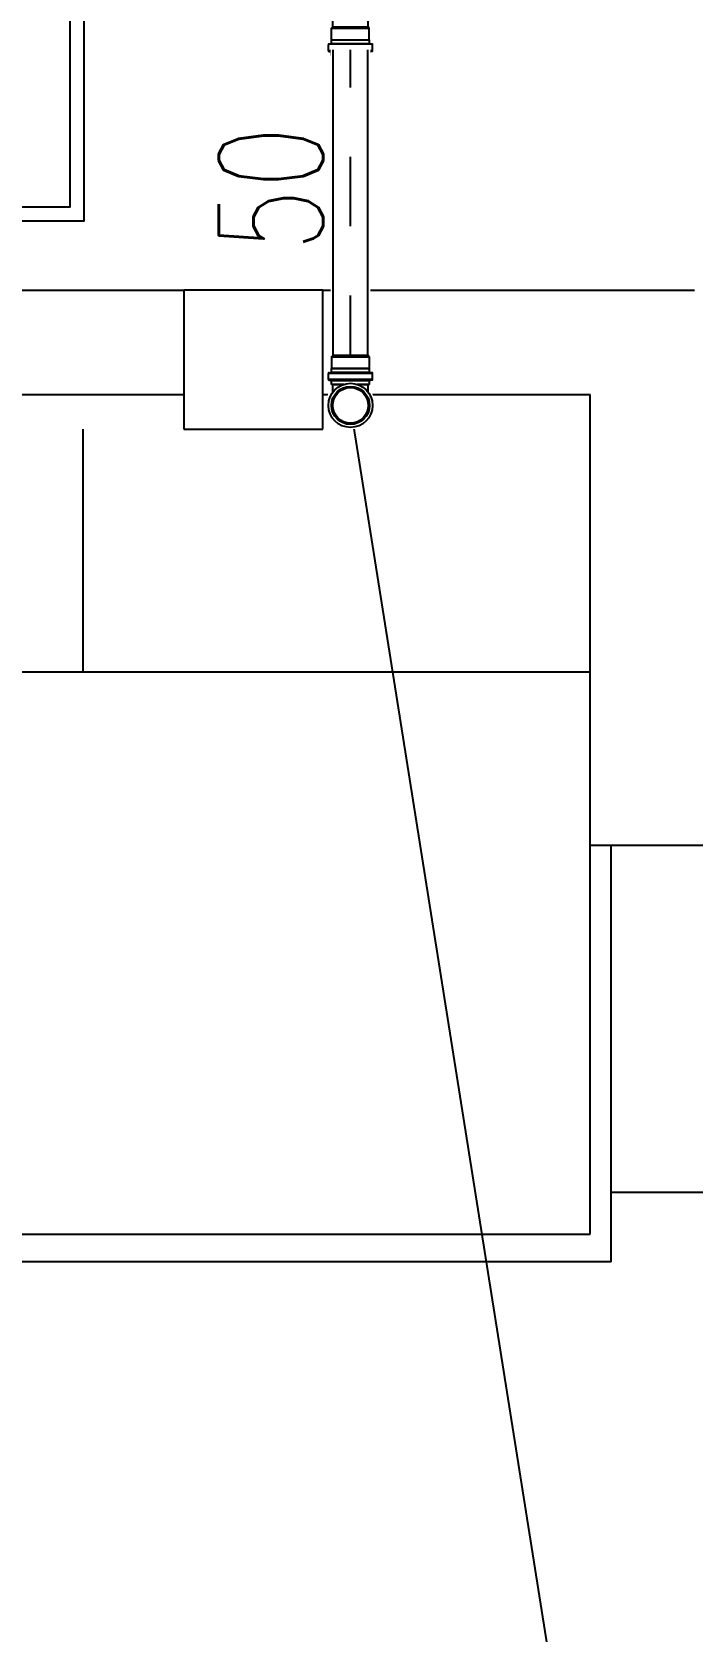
# Model space of a CAD drawing. Header units: inches. Extents: x 542787 to 543192, y 9574025 to 9574373.
# Drawn here: x 543044.697 to 543045.649, y 9574122.773 to 9574125.077 of the extents above; entities that cross this region are included whole.
import ezdxf
from ezdxf.enums import TextEntityAlignment as Align

# ---------------------------------------------------------------- set-up
doc = ezdxf.new("R2010")
doc.units = ezdxf.units.IN
doc.header["$MEASUREMENT"] = 0
for name, pattern in [('DASHDOT', [1, 0.5, -0.25, 0, -0.25]), ('HIDDEN', [0.375, 0.25, -0.125]), ('HIDDEN2', [4.7625, 3.175, -1.5875])]:
    doc.linetypes.add(name, pattern=pattern)
for name, color, linetype in [('EIXO', 8, 'Continuous'), ('I-ARQ', 8, 'Continuous'), ('I-ESGOTO', 6, 'Continuous'), ('I-NORMO_INST', 4, 'Continuous'), ('I-SABAO', 30, 'Continuous')]:
    doc.layers.add(name, color=color, linetype=linetype)
doc.styles.add('125', font='ROMANS.SHX', dxfattribs={"width": 0.7, "height": 0.25})
doc.styles.add('25', font='ROMANS.SHX', dxfattribs={"width": 0.7, "height": 0.05})

# ---------------------------------------------------------------- blocks, each defined once
blk = doc.blocks.new('*U224')
blk.add_line((0.014537, 0.020025), (0, 0))
blk.add_circle((0, 0), 0.000311)
blk = doc.blocks.new('CS')
at = {"color": 2, "ltscale": 0.5}
blk.add_wipeout([(0.302, -0.302), (0.302, 0.302), (-0.302, 0.302), (-0.302, -0.302)], dxfattribs=at)
for p, q in [((0, -0.302), (0, 0.302)), ((0.0161, -0.302), (0.0161, 0.302))]:
    blk.add_line(p, q)
at = {"color": 8}
for p, q in [((0.0161, 0.1585), (0.302, 0.1585)), ((0.0161, 0), (0.302, 0)), ((0.0161, -0.1585), (0.302, -0.1585))]:
    blk.add_line(p, q, dxfattribs=at)
at = {"ltscale": 0.5}
blk.add_lwpolyline([(0.4, -0.4), (0.4, 0.4), (-0.4, 0.4), (-0.4, -0.4)], close=True, dxfattribs=at)
at = {"color": 8, "ltscale": 0.5}
blk.add_lwpolyline([(0.38, -0.38), (0.38, 0.38), (-0.38, 0.38), (-0.38, -0.38)], close=True, dxfattribs=at)
at = {"color": 8, "linetype": 'HIDDEN', "ltscale": 0.5}
blk.add_lwpolyline([(0.3, -0.3), (0.3, 0.3), (-0.3, 0.3), (-0.3, -0.3)], close=True, dxfattribs=at)
blk = doc.blocks.new('*U222')
at = {"color": 1, "style": '25'}
for tag, flags, p in [('DESCRICAO', 1, (0, -0.1085)), ('MARCA', 1, (0, -0.1877)), ('QUANT.', 3, (0, -0.2718))]:
    blk.add_attdef(tag, text='', height=0.05, dxfattribs=dict(at, flags=flags)).set_placement(p, align=Align.CENTER)
at = {"color": 2}
blk.add_wipeout([(-0.0287, 0.0245), (-0.0294, 0.0413), (-0.034, 0.0514), (-0.034, 0.0656), (-0.0294, 0.0656), (-0.0294, 0.07), (0, 0.07), (0.0294, 0.07), (0.0294, 0.0661), (0.034, 0.0661), (0.034, 0.0519), (0.0292, 0.0417), (0.0297, 0.0182), (0.0292, 0.0088), (0.0277, -0.01), (0.0239, -0.0196), (0.0192, -0.0234), (0.0124, -0.0273), (0.006, -0.0297), (-0.0054, -0.0291), (-0.0148, -0.0264), (-0.0211, -0.0214), (-0.0258, -0.0129), (-0.0287, -0.0036), (-0.0287, 0.0055)], dxfattribs=at)
for p, q in [((-0.0274, 0.07), (0.0274, 0.07)), ((-0.0274, 0.07), (-0.0274, 0.0656)), ((0.0274, 0.07), (0.0274, 0.0656)), ((-0.0318, 0.0629), (-0.0318, 0.0542)), ((-0.0311, 0.0639), (-0.0281, 0.0647)), ((-0.0309, 0.0532), (-0.0283, 0.0529)), ((-0.0308, 0.0629), (0.0308, 0.0629)), ((-0.0308, 0.0534), (0.0308, 0.0534)), ((-0.0274, 0.0519), (-0.0274, 0.0473)), ((-0.0274, 0.0473), (-0.0271, 0.0471)), ((0.0272, 0.0471), (-0.0271, 0.0471)), ((-0.0271, 0.0471), (-0.0271, 0.0303)), ((0.0274, 0.0473), (0.0272, 0.0471)), ((0.0272, 0.0471), (0.0272, 0.0303)), ((0.0274, 0.0519), (0.0274, 0.0473)), ((0.0311, 0.0639), (0.0281, 0.0647)), ((0.0309, 0.0532), (0.0283, 0.0529)), ((0.0318, 0.0629), (0.0318, 0.0542)), ((0.0272, 0.0303), (-0.0271, 0.0303)), ((-0.0271, 0.0303), (-0.0254, 0.0285)), ((-0.0254, 0.0285), (-0.0254, 0)), ((0.0272, 0.0303), (0.0254, 0.0285)), ((0.0254, 0.0285), (0.0254, 0))]:
    blk.add_line(p, q)
at = {"color": 8}
for p, q in [((-0.0274, 0.0529), (0.0274, 0.0529)), ((0.0274, 0.0473), (-0.0274, 0.0473)), ((-0.0274, 0.0649), (0.0274, 0.0649)), ((0.0254, 0.0285), (-0.0254, 0.0285))]:
    blk.add_line(p, q, dxfattribs=at)
for centre, radius, start, end in [((-0.0308, 0.0629), 0.001, 105, 180), ((-0.0308, 0.0542), 0.001, 180, 265), ((-0.0283, 0.0519), 0.001, 360, 85), ((-0.0283, 0.0656), 0.001, 285, 360), ((0.0283, 0.0519), 0.001, 95, 180), ((0.0283, 0.0656), 0.001, 180, 255), ((0.0308, 0.0542), 0.001, 275, 360), ((0.0308, 0.0629), 0.001, 360, 75), ((0, 0), 0.0254, 180, 360)]:
    blk.add_arc(centre, radius, start, end)
blk = doc.blocks.new('*U223')
at = {"color": 2}
blk.add_wipeout([(0.0285, 0), (0.0285, -0.4543), (-0.0285, -0.4543), (-0.0285, 0)], dxfattribs=at)
for p, q in [((-0.025, 0), (-0.025, -0.4543)), ((0.025, 0), (0.025, -0.4543))]:
    blk.add_line(p, q)
at = {"layer": 'EIXO', "linetype": 'DASHDOT', "ltscale": 0.01}
blk.add_line((0, 0), (0, -0.4543), dxfattribs=at)
blk = doc.blocks.new('*U209')
at = {"color": 1, "style": '25'}
for tag, flags, p in [('MARCA', 1, (0, -0.1877)), ('QUANT.', 3, (0, -0.2718))]:
    blk.add_attdef(tag, text='', height=0.05, dxfattribs=dict(at, flags=flags)).set_placement(p, align=Align.CENTER)
at = {"color": 2}
blk.add_wipeout([(0.0319, -0.0181), (0.0281, -0.0248), (0.034, -0.035), (0.034, -0.0492), (0.0294, -0.0492), (0.0294, -0.0718), (0, -0.0718), (-0.0294, -0.0718), (-0.0294, -0.0492), (-0.034, -0.0492), (-0.034, -0.035), (-0.0281, -0.0248), (-0.0297, -0.02), (-0.0345, -0.0097), (-0.0332, 0.0085), (-0.0299, 0.0203), (-0.0241, 0.0264), (-0.0161, 0.0311), (-0.006, 0.0341), (0.0054, 0.0341), (0.0173, 0.0307), (0.0257, 0.0264), (0.0319, 0.0173), (0.0341, 0.0072), (0.0345, -0.0062)], dxfattribs=at)
for p, q in [((-0.0253, -0.0192), (-0.0253, -0.0303)), ((0.0253, -0.0192), (0.0253, -0.0303)), ((-0.0318, -0.0374), (-0.0318, -0.0461)), ((-0.0311, -0.0364), (-0.0281, -0.0356)), ((-0.0308, -0.0374), (0.0308, -0.0374)), ((-0.0273, -0.0303), (-0.0097, -0.0303)), ((-0.0273, -0.0303), (-0.0273, -0.0347)), ((0.0097, -0.0303), (0.0273, -0.0303)), ((0.0273, -0.0303), (0.0273, -0.0347)), ((0.0311, -0.0364), (0.0281, -0.0356)), ((0.0318, -0.0374), (0.0318, -0.0461)), ((-0.0309, -0.0471), (-0.0283, -0.0474)), ((-0.0308, -0.0461), (0.0308, -0.0461)), ((-0.0273, -0.0484), (-0.0273, -0.053)), ((-0.0273, -0.053), (-0.0271, -0.0533)), ((-0.0271, -0.07), (-0.0271, -0.0533)), ((0.0273, -0.053), (0.0271, -0.0533)), ((0.0271, -0.07), (0.0271, -0.0533)), ((0.0273, -0.0484), (0.0273, -0.053)), ((0.0309, -0.0471), (0.0283, -0.0474)), ((-0.0271, -0.07), (-0.0253, -0.0718)), ((-0.0253, -0.0718), (0.0253, -0.0718)), ((0.0271, -0.07), (0.0253, -0.0718))]:
    blk.add_line(p, q)
at = {"color": 8}
for p, q in [((-0.0273, -0.0354), (0.0273, -0.0354)), ((-0.0097, -0.0303), (-0.0253, -0.0303)), ((0.0253, -0.0303), (0.0097, -0.0303)), ((-0.0273, -0.0474), (0.0273, -0.0474)), ((0.0273, -0.053), (-0.0273, -0.053)), ((-0.0271, -0.0533), (0.0271, -0.0533)), ((0.0271, -0.07), (-0.0271, -0.07))]:
    blk.add_line(p, q, dxfattribs=at)
for radius in [0.0318, 0.0274]:
    blk.add_circle((0, 0), radius)
blk.add_circle((0, 0), 0.0256, dxfattribs=at)
for centre, start, end in [((-0.0308, -0.0374), 105, 180), ((-0.0284, -0.0347), 285, 360), ((0.0284, -0.0347), 180, 255), ((0.0308, -0.0374), 360, 75), ((-0.0308, -0.0461), 180, 265), ((-0.0284, -0.0484), 360, 85), ((0.0284, -0.0484), 95, 180), ((0.0308, -0.0461), 275, 360)]:
    blk.add_arc(centre, 0.001, start, end)
at = {"color": 1, "style": '25', "flags": 1}
blk.add_attdef('DESCRICAO', text='', height=0.05, dxfattribs=at).set_placement((0, -0.1085), align=Align.CENTER)

msp = doc.modelspace()

# ---------------------------------------------------------------- linework, layer by layer
at = {"layer": 'I-ARQ'}
for p, q in [((543038.971, 9574124.7045), (543044.916, 9574124.7045)), ((543038.971, 9574124.7045), (543044.916, 9574124.7045)), ((543045.116, 9574124.7045), (543044.916, 9574124.7045)), ((543044.916, 9574124.7045), (543044.916, 9574124.5045)), ((543045.116, 9574124.7045), (543045.651, 9574124.7045)), ((543045.116, 9574124.7045), (543045.651, 9574124.7045)), ((543045.116, 9574124.5045), (543045.116, 9574124.7045)), ((543043.871, 9574124.5545), (543044.916, 9574124.5545)), ((543043.871, 9574124.5545), (543044.916, 9574124.5545)), ((543045.116, 9574124.5545), (543045.501, 9574124.5545)), ((543045.116, 9574124.5545), (543045.501, 9574124.5545)), ((543045.501, 9574123.9045), (543045.501, 9574124.5545)), ((543044.771, 9574124.1545), (543044.771, 9574124.5045)), ((543044.916, 9574124.5045), (543045.116, 9574124.5045)), ((543049.421, 9574123.9045), (543045.501, 9574123.9045)), ((543045.501, 9574123.3445), (543045.501, 9574123.9045)), ((543049.421, 9574123.9045), (543045.501, 9574123.9045)), ((543045.531, 9574123.3045), (543045.531, 9574123.9045)), ((543049.421, 9574123.4045), (543045.531, 9574123.4045)), ((543044.511, 9574123.3445), (543045.501, 9574123.3445)), ((543045.531, 9574123.3045), (543044.511, 9574123.3045))]:
    msp.add_line(p, q, dxfattribs=at)
at = {"layer": 'I-ARQ', "linetype": 'HIDDEN2'}
msp.add_line((543045.501, 9574124.1545), (543043.871, 9574124.1545), dxfattribs=at)

# ---------------------------------------------------------------- block references
at = {"layer": 'I-ESGOTO', "rotation": 180}
msp.add_blockref('*U222', (543045.1557, 9574125.1126), dxfattribs=at)
at = {"layer": 'I-NORMO_INST', "xscale": 75, "yscale": 75, "zscale": 75, "rotation": 224.9999999999999}
msp.add_blockref('*U224', (543045.1557, 9574124.5387), dxfattribs=at)
at = {"layer": 'I-SABAO', "rotation": 90}
msp.add_blockref('CS', (543044.3722, 9574125.2047), dxfattribs=at)

# ---------------------------------------------------------------- next in the draw order: block references
at = {"layer": 'I-ESGOTO', "rotation": 180}
msp.add_blockref('*U223', (543045.1557, 9574124.5969), dxfattribs=at)

# ---------------------------------------------------------------- next in the draw order: block references
msp.add_blockref('*U209', (543045.1557, 9574124.5387), dxfattribs=at)

# ---------------------------------------------------------------- next in the draw order: texts
at = {"layer": 'I-NORMO_INST', "style": '125', "width": 0.7}
msp.add_text('50', height=0.15, rotation=90, dxfattribs=at).set_placement((543045.1163, 9574124.761))

doc.saveas('drawing.dxf')
